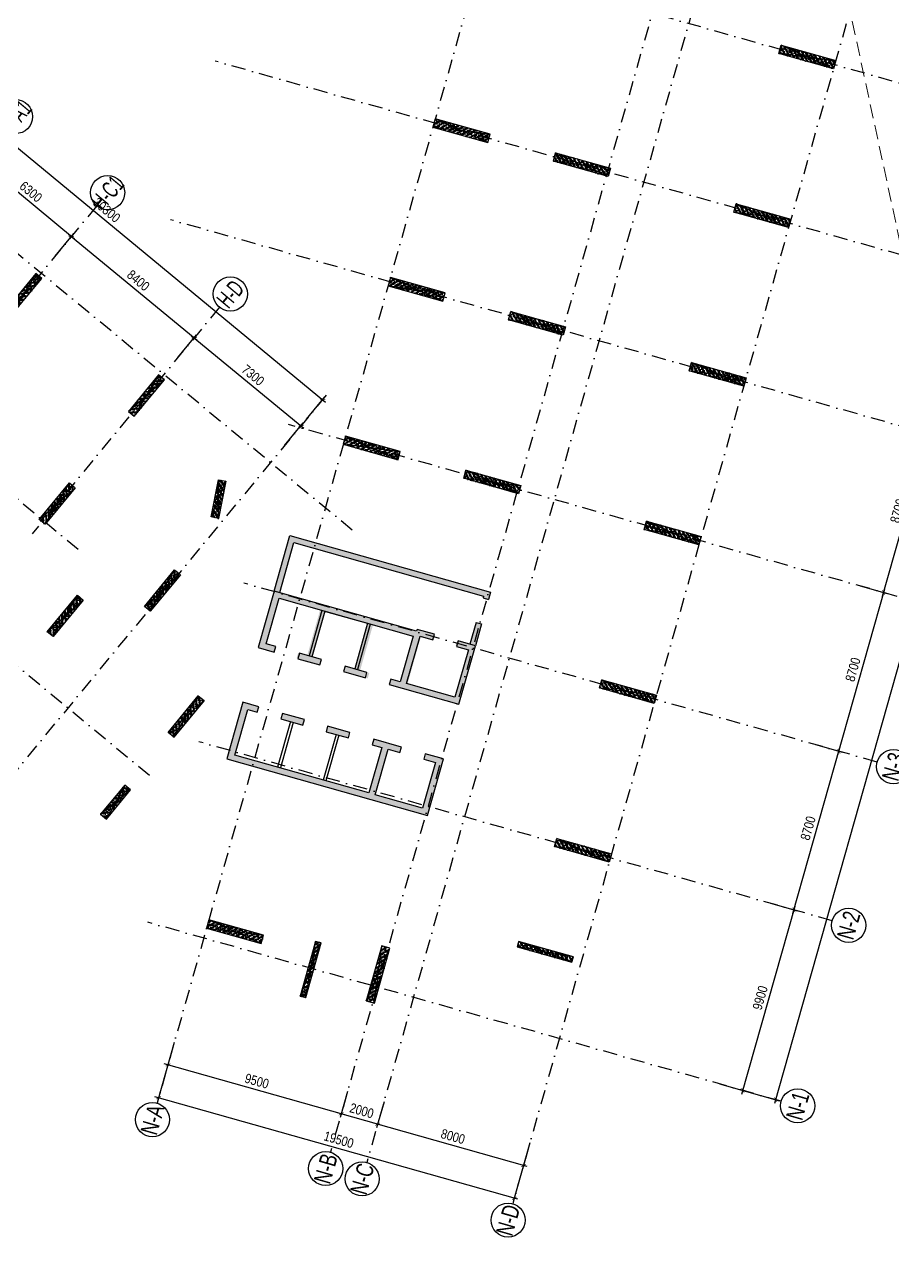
# Model space of a CAD drawing. Header units: millimetres. Extents: x -185400 to 12385, y -14070 to 168686.
# Drawn here: x -70721 to -24918, y 69602 to 134147 of the extents above; entities that cross this region are included whole.
import ezdxf
from ezdxf.enums import TextEntityAlignment as Align

# ---------------------------------------------------------------- set-up
doc = ezdxf.new("R2010")
doc.units = ezdxf.units.MM
doc.header["$LTSCALE"] = 300
doc.header["$MEASUREMENT"] = 0
doc.linetypes.add('DASHDOT', pattern=[1, 0.5, -0.25, 0, -0.25])
doc.linetypes.add('HIDDEN', pattern=[0.375, 0.25, -0.125])
for name, color, linetype in [('KC-Betong', 6, 'Continuous'), ('KT-Hatch', 251, 'Continuous'), ('KT-Kich thuoc', 9, 'Continuous'), ('KT-Luoi truc South Tower', 8, 'DASHDOT'), ('KT-Net cot vach', 6, 'Continuous'), ('KT-Thay', 7, 'Continuous'), ('ST_MBDV Cot vach 220805$0$AUDIT_I_220805193045-1', 50, 'Continuous')]:
    doc.layers.add(name, color=color, linetype=linetype)
doc.layers.add('KT-Chi gioi XD', color=7, linetype='HIDDEN', true_color=0x0066cc)
doc.styles.add('Arial Narrow', font='ARIALN.TTF')
doc.styles.add('ST_MBDV Cot vach 220805$0$HBA-Text', font='GOTHIC.TTF')
doc.dimstyles.new('ccu12-200', dxfattribs={"dimscale": 200, "dimtxt": 2.5, "dimasz": 1, "dimexe": 1, "dimexo": 2, "dimgap": 1, "dimtad": 1, "dimdec": 0, "dimdsep": 46, "dimtxsty": 'Arial Narrow', "dimblk": 'ARCHTICK', "dimcen": -1, "dimdle": 1, "dimclrd": 256, "dimclre": 256, "dimclrt": 3, "dimadec": 0, "dimazin": 2, "dimtfac": 0.1, "dimtdec": 0, "dimtmove": 0, "dimatfit": 1, "dimldrblk": 'ARCHTICK', "dimfxl": 1, "dimtvp": 0.833333, "dimtolj": 1, "dimtzin": 12, "dimarcsym": 0})

# ---------------------------------------------------------------- blocks, each defined once
blk = doc.blocks.new('_ARCHTICK')
at = {"color": 0, "linetype": 'ByBlock', "const_width": 0.15}
blk.add_lwpolyline([(-0.5, -0.5), (0.5, 0.5)], dxfattribs=at)
blk = doc.blocks.new('*D94')
at = {"layer": 'Defpoints', "color": 0, "transparency": 16777216}
for p in [(-24641, 112997, 0), (-23021, 112539), (-27007, 104625, 0)]:
    blk.add_point(p, dxfattribs=at)
at = {"layer": 'KT-Kich thuoc', "lineweight": -2, "transparency": 16777216}
for p, q in [((-25441, 103975), (-22967, 112732)), ((-24256, 112888), (-22829, 112485)), ((-26622, 104516), (-25194, 104113))]:
    blk.add_line(p, q, dxfattribs=at)
at = {"layer": 'KT-Kich thuoc', "lineweight": -2, "transparency": 16777216, "xscale": 200, "yscale": 200, "zscale": 200}
for p, rotation in [((-23021, 112539), 74.2212191827257), ((-25387, 104167), 254.2212191827257)]:
    blk.add_blockref('_ARCHTICK', p, dxfattribs=dict(at, rotation=rotation))
at = {"layer": 'KT-Kich thuoc', "color": 3, "transparency": 16777216, "insert": (-24642, 108477), "char_height": 500, "attachment_point": 5, "rotation": 74.22122, "style": 'Arial Narrow'}
blk.add_mtext('\\A1;8700', dxfattribs=at)
blk = doc.blocks.new('*D104')
at = {"layer": 'Defpoints', "color": 0, "transparency": 16777216}
for p in [(-29373, 96253, 0), (-27752, 95795), (-31738, 87881, 0)]:
    blk.add_point(p, dxfattribs=at)
at = {"layer": 'KT-Kich thuoc', "lineweight": -2, "transparency": 16777216}
for p, q in [((-30173, 87230), (-27698, 95988)), ((-28988, 96144), (-27560, 95741)), ((-31353, 87772), (-29926, 87369))]:
    blk.add_line(p, q, dxfattribs=at)
at = {"layer": 'KT-Kich thuoc', "lineweight": -2, "transparency": 16777216, "xscale": 200, "yscale": 200, "zscale": 200}
for p, rotation in [((-27752, 95795), 74.2212191827257), ((-30118, 87423), 254.2212191827257)]:
    blk.add_blockref('_ARCHTICK', p, dxfattribs=dict(at, rotation=rotation))
at = {"layer": 'KT-Kich thuoc', "color": 3, "transparency": 16777216, "insert": (-29373, 91733), "char_height": 500, "attachment_point": 5, "rotation": 74.22122, "style": 'Arial Narrow'}
blk.add_mtext('\\A1;8700', dxfattribs=at)
blk = doc.blocks.new('*D105')
at = {"layer": 'Defpoints', "color": 0, "transparency": 16777216}
for p in [(-31738, 87881, 0), (-30118, 87423), (-34430, 78354, 0)]:
    blk.add_point(p, dxfattribs=at)
at = {"layer": 'KT-Kich thuoc', "lineweight": -2, "transparency": 16777216}
for p, q in [((-32865, 77704), (-30064, 87615)), ((-31353, 87772), (-29926, 87369)), ((-34045, 78245), (-32618, 77842))]:
    blk.add_line(p, q, dxfattribs=at)
at = {"layer": 'KT-Kich thuoc', "lineweight": -2, "transparency": 16777216, "xscale": 200, "yscale": 200, "zscale": 200}
for p, rotation in [((-30118, 87423), 74.2212191827257), ((-32810, 77896), 254.2212191827257)]:
    blk.add_blockref('_ARCHTICK', p, dxfattribs=dict(at, rotation=rotation))
at = {"layer": 'KT-Kich thuoc', "color": 3, "transparency": 16777216, "insert": (-31902, 82783), "char_height": 500, "attachment_point": 5, "rotation": 74.22122, "style": 'Arial Narrow'}
blk.add_mtext('\\A1;9900', dxfattribs=at)
blk = doc.blocks.new('*D106')
at = {"layer": 'Defpoints', "color": 0, "transparency": 16777216}
for p in [(-14254, 149758, 0), (-10901, 148811), (-34430, 78354, 0)]:
    blk.add_point(p, dxfattribs=at)
at = {"layer": 'KT-Kich thuoc', "lineweight": -2, "transparency": 16777216}
for p, q in [((-13869, 149649), (-10709, 148756)), ((-31132, 77214), (-10847, 149003)), ((-34045, 78245), (-30886, 77352))]:
    blk.add_line(p, q, dxfattribs=at)
at = {"layer": 'KT-Kich thuoc', "lineweight": -2, "transparency": 16777216, "xscale": 200, "yscale": 200, "zscale": 200}
for p, rotation in [((-10901, 148811), 74.2212191827257), ((-31078, 77407), 254.2212191827257)]:
    blk.add_blockref('_ARCHTICK', p, dxfattribs=dict(at, rotation=rotation))
at = {"layer": 'KT-Kich thuoc', "color": 3, "transparency": 16777216, "insert": (-21428, 113232), "char_height": 500, "attachment_point": 5, "rotation": 74.22122, "style": 'Arial Narrow'}
blk.add_mtext('\\A1;74200', dxfattribs=at)
blk = doc.blocks.new('*D110')
at = {"layer": 'Defpoints', "color": 0, "transparency": 16777216}
for p in [(-62708, 80812, 0), (-63642, 77507), (-43943, 75510, 0)]:
    blk.add_point(p, dxfattribs=at)
at = {"layer": 'KT-Kich thuoc', "lineweight": -2, "transparency": 16777216}
for p, q in [((-62817, 80428), (-63697, 77314)), ((-44684, 72150), (-63835, 77561)), ((-44052, 75125), (-44931, 72012))]:
    blk.add_line(p, q, dxfattribs=at)
at = {"layer": 'KT-Kich thuoc', "lineweight": -2, "transparency": 16777216, "xscale": 200, "yscale": 200, "zscale": 200}
for p, rotation in [((-63642, 77507), 164.2212191784306), ((-44877, 72204), 344.2212191784306)]:
    blk.add_blockref('_ARCHTICK', p, dxfattribs=dict(at, rotation=rotation))
at = {"layer": 'KT-Kich thuoc', "color": 3, "transparency": 16777216, "insert": (-54136, 75293), "char_height": 500, "attachment_point": 5, "rotation": 344.22122, "style": 'Arial Narrow'}
blk.add_mtext('\\A1;19500', dxfattribs=at)
blk = doc.blocks.new('*D111')
at = {"layer": 'Defpoints', "color": 0, "transparency": 16777216}
for p in [(-51641, 77685, 0), (-52086, 76112), (-43943, 75510, 0)]:
    blk.add_point(p, dxfattribs=at)
at = {"layer": 'KT-Kich thuoc', "lineweight": -2, "transparency": 16777216}
for p, q in [((-51750, 77300), (-52140, 75919)), ((-44195, 73882), (-52279, 76166)), ((-44052, 75125), (-44442, 73744))]:
    blk.add_line(p, q, dxfattribs=at)
at = {"layer": 'KT-Kich thuoc', "lineweight": -2, "transparency": 16777216, "xscale": 200, "yscale": 200, "zscale": 200}
for p, rotation in [((-52086, 76112), 164.2212191784306), ((-44387, 73936), 344.2212191784306)]:
    blk.add_blockref('_ARCHTICK', p, dxfattribs=dict(at, rotation=rotation))
at = {"layer": 'KT-Kich thuoc', "color": 3, "transparency": 16777216, "insert": (-48113, 75462), "char_height": 500, "attachment_point": 5, "rotation": 344.22122, "style": 'Arial Narrow'}
blk.add_mtext('\\A1;8000', dxfattribs=at)
blk = doc.blocks.new('*D112')
at = {"layer": 'Defpoints', "color": 0, "transparency": 16777216}
for p in [(-62708, 80812, 0), (-63153, 79239), (-53566, 78229, 0)]:
    blk.add_point(p, dxfattribs=at)
at = {"layer": 'KT-Kich thuoc', "lineweight": -2, "transparency": 16777216}
for p, q in [((-62817, 80428), (-63207, 79046)), ((-53818, 76601), (-63345, 79293)), ((-53675, 77844), (-54065, 76463))]:
    blk.add_line(p, q, dxfattribs=at)
at = {"layer": 'KT-Kich thuoc', "lineweight": -2, "transparency": 16777216, "xscale": 200, "yscale": 200, "zscale": 200}
for p, rotation in [((-63153, 79239), 164.2212191784306), ((-54011, 76655), 344.2212191784306)]:
    blk.add_blockref('_ARCHTICK', p, dxfattribs=dict(at, rotation=rotation))
at = {"layer": 'KT-Kich thuoc', "color": 3, "transparency": 16777216, "insert": (-58458, 78385), "char_height": 500, "attachment_point": 5, "rotation": 344.22122, "style": 'Arial Narrow'}
blk.add_mtext('\\A1;9500', dxfattribs=at)
blk = doc.blocks.new('*D116')
at = {"layer": 'Defpoints', "color": 0, "transparency": 16777216}
for p in [(-53566, 78229, 0), (-51641, 77685, 0), (-54011, 76655)]:
    blk.add_point(p, dxfattribs=at)
at = {"layer": 'KT-Kich thuoc', "lineweight": -2, "transparency": 16777216}
for p, q in [((-53675, 77844), (-54065, 76463)), ((-51750, 77300), (-52140, 75919)), ((-51894, 76057), (-54203, 76710))]:
    blk.add_line(p, q, dxfattribs=at)
at = {"layer": 'KT-Kich thuoc', "lineweight": -2, "transparency": 16777216, "xscale": 200, "yscale": 200, "zscale": 200}
for p, rotation in [((-54011, 76655), 164.2212206128977), ((-52086, 76112), 344.2212206128978)]:
    blk.add_blockref('_ARCHTICK', p, dxfattribs=dict(at, rotation=rotation))
at = {"layer": 'KT-Kich thuoc', "color": 3, "transparency": 16777216, "insert": (-52925, 76822), "char_height": 500, "attachment_point": 5, "rotation": 344.22122, "style": 'Arial Narrow'}
blk.add_mtext('\\A1;2000', dxfattribs=at)
blk = doc.blocks.new('*D101')
at = {"layer": 'Defpoints', "color": 0, "transparency": 16777216}
for p in [(-74211, 125628, 0), (-68243, 122960), (-69353, 121616, 0)]:
    blk.add_point(p, dxfattribs=at)
at = {"layer": 'KT-Kich thuoc', "lineweight": -2, "transparency": 16777216}
for p, q in [((-73956, 125936), (-72973, 127126)), ((-73255, 127099), (-68089, 122833)), ((-69098, 121924), (-68116, 123114))]:
    blk.add_line(p, q, dxfattribs=at)
at = {"layer": 'KT-Kich thuoc', "lineweight": -2, "transparency": 16777216, "xscale": 200, "yscale": 200, "zscale": 200}
for p, rotation in [((-73101, 126972), 140.4488267455569), ((-68243, 122960), 320.4488267455569)]:
    blk.add_blockref('_ARCHTICK', p, dxfattribs=dict(at, rotation=rotation))
at = {"layer": 'KT-Kich thuoc', "color": 3, "transparency": 16777216, "insert": (-70382, 125317), "char_height": 500, "attachment_point": 5, "rotation": 320.44883, "style": 'Arial Narrow'}
blk.add_mtext('\\A1;6300', dxfattribs=at)
blk = doc.blocks.new('*D102')
at = {"layer": 'Defpoints', "color": 0, "transparency": 16777216}
for p in [(-69353, 121616, 0), (-61766, 117611), (-62876, 116267, 0)]:
    blk.add_point(p, dxfattribs=at)
at = {"layer": 'KT-Kich thuoc', "lineweight": -2, "transparency": 16777216}
for p, q in [((-69098, 121924), (-68116, 123114)), ((-68397, 123087), (-61612, 117484)), ((-62621, 116576), (-61639, 117765))]:
    blk.add_line(p, q, dxfattribs=at)
at = {"layer": 'KT-Kich thuoc', "lineweight": -2, "transparency": 16777216, "xscale": 200, "yscale": 200, "zscale": 200}
for p, rotation in [((-68243, 122960), 140.4488267455569), ((-61766, 117611), 320.4488267455569)]:
    blk.add_blockref('_ARCHTICK', p, dxfattribs=dict(at, rotation=rotation))
at = {"layer": 'KT-Kich thuoc', "color": 3, "transparency": 16777216, "insert": (-64715, 120637), "char_height": 500, "attachment_point": 5, "rotation": 320.44883, "style": 'Arial Narrow'}
blk.add_mtext('\\A1;8400', dxfattribs=at)
blk = doc.blocks.new('*D103')
at = {"layer": 'Defpoints', "color": 0, "transparency": 16777216}
for p in [(-62876, 116267), (-56138, 112962), (-57247, 111619, 0)]:
    blk.add_point(p, dxfattribs=at)
at = {"layer": 'KT-Kich thuoc', "lineweight": -2, "transparency": 16777216}
for p, q in [((-62621, 116576), (-61639, 117765)), ((-61921, 117738), (-55984, 112835)), ((-56993, 111927), (-56011, 113116))]:
    blk.add_line(p, q, dxfattribs=at)
at = {"layer": 'KT-Kich thuoc', "lineweight": -2, "transparency": 16777216, "xscale": 200, "yscale": 200, "zscale": 200}
for p, rotation in [((-61767, 117610), 140.4488267455569), ((-56138, 112962), 320.4488267455569)]:
    blk.add_blockref('_ARCHTICK', p, dxfattribs=dict(at, rotation=rotation))
at = {"layer": 'KT-Kich thuoc', "color": 3, "transparency": 16777216, "insert": (-58663, 115637), "char_height": 500, "attachment_point": 5, "rotation": 320.44883, "style": 'Arial Narrow'}
blk.add_mtext('\\A1;7300', dxfattribs=at)
blk = doc.blocks.new('ST_MBDV Cot vach 220805$0$GRID-SYM-flat-103')
at = {"layer": 'ST_MBDV Cot vach 220805$0$AUDIT_I_220805193045-1'}
blk.add_circle((0, 0, 0), 900, dxfattribs=at)
at = {"layer": 'ST_MBDV Cot vach 220805$0$AUDIT_I_220805193045-1', "style": 'ST_MBDV Cot vach 220805$0$HBA-Text'}
blk.add_attdef('GRID', text='', height=900, rotation=19.04714, dxfattribs=at).set_placement((0, 0, 0), align=Align.MIDDLE_CENTER)
blk = doc.blocks.new('*D124')
at = {"layer": 'Defpoints', "color": 0, "transparency": 16777216}
for p in [(-79464, 132301, 0), (-54992, 114350), (-56101, 113007)]:
    blk.add_point(p, dxfattribs=at)
at = {"layer": 'KT-Kich thuoc', "lineweight": -2, "transparency": 16777216}
for p, q in [((-79210, 132609), (-78228, 133798)), ((-78509, 133771), (-54838, 114223)), ((-55847, 113315), (-54865, 114504))]:
    blk.add_line(p, q, dxfattribs=at)
at = {"layer": 'KT-Kich thuoc', "lineweight": -2, "transparency": 16777216, "xscale": 200, "yscale": 200, "zscale": 200}
for p, rotation in [((-78355, 133644), 140.448826737223), ((-54992, 114350), 320.4488267372229)]:
    blk.add_blockref('_ARCHTICK', p, dxfattribs=dict(at, rotation=rotation))
at = {"layer": 'KT-Kich thuoc', "color": 3, "transparency": 16777216, "insert": (-66384, 124348), "char_height": 500, "attachment_point": 5, "rotation": 320.44883, "style": 'Arial Narrow'}
blk.add_mtext('\\A1;30300', dxfattribs=at)
blk = doc.blocks.new('*D126')
at = {"layer": 'Defpoints', "color": 0, "transparency": 16777216}
for p in [(-27007, 104625, 0), (-25387, 104167), (-29373, 96253, 0)]:
    blk.add_point(p, dxfattribs=at)
at = {"layer": 'KT-Kich thuoc', "lineweight": -2, "transparency": 16777216}
for p, q in [((-27807, 95603), (-25332, 104360)), ((-26622, 104516), (-25194, 104113)), ((-28988, 96144), (-27560, 95741))]:
    blk.add_line(p, q, dxfattribs=at)
at = {"layer": 'KT-Kich thuoc', "lineweight": -2, "transparency": 16777216, "xscale": 200, "yscale": 200, "zscale": 200}
for p, rotation in [((-25387, 104167), 74.2212191827257), ((-27752, 95795), 254.2212191827257)]:
    blk.add_blockref('_ARCHTICK', p, dxfattribs=dict(at, rotation=rotation))
at = {"layer": 'KT-Kich thuoc', "color": 3, "transparency": 16777216, "insert": (-27008, 100105), "char_height": 500, "attachment_point": 5, "rotation": 74.22122, "style": 'Arial Narrow'}
blk.add_mtext('\\A1;8700', dxfattribs=at)
blk = doc.blocks.new('*U83')
h = blk.add_hatch()
h.set_pattern_fill('VATLIEU04', color=250, scale=40, style=0, pattern_type=2)
h.set_pattern_definition([(50, (2050, 500), (286.904, -25.1), [30, -330]), (355, (2050, 500), (-55.5, 300.877), [24, -264]), (100.451, (2073.9, 497.9), (231.404, 275.776), [25.496, -280.457]), (46.184, (2050, 580), (426.896, -66.208), [45, -495]), (96.636, (2085.57, 574.5), (373.865, 389.65), [38.244, -420.685]), (351.184, (2050, 580), (373.865, 389.65), [36, -396]), (21, (2090, 560), (238.763, -161.048), [30, -330]), (326, (2090, 560), (97.326, 290.06), [24, -264]), (71.451, (2109.9, 546.58), (336.09, 129.012), [25.496, -280.457]), (37.5, (2050, 500), (4.864, 133.1575), [0, -260.8, 0, -268, 0, -265]), (7.5, (2050, 500), (105.228, 157.765), [0, -152.8, 0, -254.8, 0, -101]), (327.5, (1960.8, 500), (213.529, -9.022), [0, -100, 0, -312, 0, -414]), (317.5, (1920.8, 500), (233.274, 40.042), [0, -130, 0, -207.2, 0, -294]), (45, (2050, 500), (-120.208, 120.208), []), (45, (2050, 549), (-120.208, 120.208), [])])
h.paths.add_polyline_path([(-475, -475), (2525, -475), (2525, -25), (-475, -25)])
at = {"color": 6, "ltscale": 0.25}
blk.add_lwpolyline([(-475, -475), (2525, -475), (2525, -25), (-475, -25)], close=True, dxfattribs=at)
at = {"layer": 'Defpoints', "linetype": 'ByBlock', "ltscale": 30}
for p, q in [((2525, -475), (-475, -25)), ((-475, -475), (2525, -25))]:
    blk.add_line(p, q, dxfattribs=at)
blk = doc.blocks.new('*U84')
h = blk.add_hatch()
h.set_pattern_fill('VATLIEU04', color=250, scale=40, style=0, pattern_type=2)
h.set_pattern_definition([(50, (-650, 3050), (286.904, -25.101), [30, -330]), (355, (-650, 3050), (-55.5, 300.877), [24, -264]), (100.451, (-626.1, 3047.9), (231.404, 275.776), [25.496, -280.457]), (46.184, (-650, 3130), (426.896, -66.208), [45, -495]), (96.636, (-614.42, 3124.5), (373.865, 389.647), [38.244, -420.685]), (351.184, (-650, 3130), (373.865, 389.65), [36, -396]), (21, (-610, 3110), (238.763, -161.048), [30, -330]), (326, (-610, 3110), (97.326, 290.06), [24, -264]), (71.451, (-590.1, 3096.58), (336.09, 129.012), [25.496, -280.457]), (37.5, (-650, 3050), (4.864, 133.1575), [0, -260.8, 0, -268, 0, -265]), (7.5, (-650, 3050), (105.228, 157.7647), [0, -152.8, 0, -254.8, 0, -101]), (327.5, (-739.2, 3050), (213.529, -9.022), [0, -100, 0, -312, 0, -414]), (317.5, (-779.2, 3050), (233.274, 40.042), [0, -130, 0, -207.2, 0, -294]), (45, (-650, 3050), (-120.208, 120.208), []), (45, (-650, 3099), (-120.208, 120.208), [])])
h.paths.add_polyline_path([(-475, -475), (-175, -475), (-175, 2525), (-475, 2525)])
at = {"color": 6, "ltscale": 0.25}
blk.add_lwpolyline([(-475, -475), (-175, -475), (-175, 2525), (-475, 2525)], close=True, dxfattribs=at)
at = {"layer": 'Defpoints', "linetype": 'ByBlock', "ltscale": 30}
for p, q in [((-175, -475), (-475, 2525)), ((-475, -475), (-175, 2525))]:
    blk.add_line(p, q, dxfattribs=at)
blk = doc.blocks.new('*U85')
h = blk.add_hatch()
h.set_pattern_fill('VATLIEU04', color=250, scale=40, style=0, pattern_type=2)
h.set_pattern_definition([(50, (-500, 3050), (286.904, -25.101), [30, -330]), (355, (-500, 3050), (-55.5, 300.877), [24, -264]), (100.451, (-476.1, 3047.9), (231.404, 275.776), [25.496, -280.457]), (46.184, (-500, 3130), (426.896, -66.208), [45, -495]), (96.636, (-464.43, 3124.5), (373.865, 389.647), [38.244, -420.685]), (351.184, (-500, 3130), (373.865, 389.65), [36, -396]), (21, (-460, 3110), (238.763, -161.048), [30, -330]), (326, (-460, 3110), (97.326, 290.06), [24, -264]), (71.451, (-440.1, 3096.58), (336.09, 129.012), [25.496, -280.457]), (37.5, (-500, 3050), (4.864, 133.1575), [0, -260.8, 0, -268, 0, -265]), (7.5, (-500, 3050), (105.228, 157.7647), [0, -152.8, 0, -254.8, 0, -101]), (327.5, (-589.2, 3050), (213.529, -9.022), [0, -100, 0, -312, 0, -414]), (317.5, (-629.2, 3050), (233.274, 40.042), [0, -130, 0, -207.2, 0, -294]), (45, (-500, 3050), (-120.208, 120.208), []), (45, (-500, 3099), (-120.208, 120.208), [])])
h.paths.add_polyline_path([(-475, -475), (-25, -475), (-25, 2525), (-475, 2525)])
at = {"color": 6, "ltscale": 0.25}
blk.add_lwpolyline([(-475, -475), (-25, -475), (-25, 2525), (-475, 2525)], close=True, dxfattribs=at)
at = {"layer": 'Defpoints', "linetype": 'ByBlock', "ltscale": 30}
for p, q in [((-25, -475), (-475, 2525)), ((-475, -475), (-25, 2525))]:
    blk.add_line(p, q, dxfattribs=at)
blk = doc.blocks.new('*U16')
h = blk.add_hatch()
h.set_pattern_fill('VATLIEU04', color=250, scale=40, style=0, pattern_type=2)
h.set_pattern_definition([(50, (-550, 2550), (286.904, -25.1), [30, -330]), (355, (-550, 2550), (-55.5, 300.877), [24, -264]), (100.451, (-526.1, 2547.9), (231.404, 275.776), [25.496, -280.457]), (46.184, (-550, 2630), (426.896, -66.208), [45, -495]), (96.636, (-514.43, 2624.5), (373.865, 389.647), [38.244, -420.685]), (351.184, (-550, 2630), (373.865, 389.65), [36, -396]), (21, (-510, 2610), (238.763, -161.048), [30, -330]), (326, (-510, 2610), (97.326, 290.06), [24, -264]), (71.451, (-490.1, 2596.58), (336.09, 129.012), [25.496, -280.457]), (37.5, (-550, 2550), (4.864, 133.1575), [0, -260.8, 0, -268, 0, -265]), (7.5, (-550, 2550), (105.228, 157.765), [0, -152.8, 0, -254.8, 0, -101]), (327.5, (-639.2, 2550), (213.529, -9.022), [0, -100, 0, -312, 0, -414]), (317.5, (-679.2, 2550), (233.274, 40.042), [0, -130, 0, -207.2, 0, -294]), (45, (-550, 2550), (-120.208, 120.208), []), (45, (-550, 2599), (-120.208, 120.208), [])])
h.paths.add_polyline_path([(-475, -475), (-75, -475), (-75, 2025), (-475, 2025)])
at = {"color": 6, "ltscale": 0.25}
blk.add_lwpolyline([(-475, -475), (-75, -475), (-75, 2025), (-475, 2025)], close=True, dxfattribs=at)
at = {"layer": 'Defpoints', "linetype": 'ByBlock', "ltscale": 30}
for p, q in [((-75, -475), (-475, 2025)), ((-475, -475), (-75, 2025))]:
    blk.add_line(p, q, dxfattribs=at)
blk = doc.blocks.new('*U17')
h = blk.add_hatch()
h.set_pattern_fill('VATLIEU04', color=250, scale=40, style=0, pattern_type=2)
h.set_pattern_definition([(50, (-550, 2050), (286.904, -25.1), [30, -330]), (355, (-550, 2050), (-55.5, 300.877), [24, -264]), (100.451, (-526.1, 2047.9), (231.404, 275.776), [25.496, -280.457]), (46.184, (-550, 2130), (426.896, -66.208), [45, -495]), (96.636, (-514.43, 2124.5), (373.865, 389.65), [38.244, -420.685]), (351.184, (-550, 2130), (373.865, 389.65), [36, -396]), (21, (-510, 2110), (238.763, -161.048), [30, -330]), (326, (-510, 2110), (97.326, 290.06), [24, -264]), (71.451, (-490.1, 2096.58), (336.09, 129.012), [25.496, -280.457]), (37.5, (-550, 2050), (4.864, 133.1575), [0, -260.8, 0, -268, 0, -265]), (7.5, (-550, 2050), (105.228, 157.765), [0, -152.8, 0, -254.8, 0, -101]), (327.5, (-639.2, 2050), (213.529, -9.022), [0, -100, 0, -312, 0, -414]), (317.5, (-679.2, 2050), (233.274, 40.042), [0, -130, 0, -207.2, 0, -294]), (45, (-550, 2050), (-120.208, 120.208), []), (45, (-550, 2099), (-120.208, 120.208), [])])
h.paths.add_polyline_path([(-475, -475), (-75, -475), (-75, 1525), (-475, 1525)])
at = {"color": 6, "ltscale": 0.25}
blk.add_lwpolyline([(-475, -475), (-75, -475), (-75, 1525), (-475, 1525)], close=True, dxfattribs=at)
at = {"layer": 'Defpoints', "linetype": 'ByBlock', "ltscale": 30}
for p, q in [((-75, -475), (-475, 1525)), ((-475, -475), (-75, 1525))]:
    blk.add_line(p, q, dxfattribs=at)
blk = doc.blocks.new('Columns-NT1-High-flat-1')
at = {"layer": 'KC-Betong', "linetype": 'ByBlock', "rotation": 140.4488257820859}
for name, p in [('*U16', (42554, 29346)), ('*U16', (49031, 23998)), ('*U17', (47238, 2353))]:
    blk.add_blockref(name, p, dxfattribs=at)
at = {"layer": 'KC-Betong', "linetype": 'ByBlock', "xscale": -1}
for name, p, rotation in [('*U17', (52179, 17297), 348.7020686352819), ('*U16', (43332, 17097), 320.4488276923595), ('*U16', (48884, 12512), 320.4488276923595), ('*U16', (43755, 11170), 320.4488276923595), ('*U16', (50131, 5864), 320.4488276923595)]:
    blk.add_blockref(name, p, dxfattribs=dict(at, rotation=rotation))

msp = doc.modelspace()

# ---------------------------------------------------------------- hatches: boundary and pattern name
at = {"layer": 'KT-Hatch', "ltscale": 0.5}
h = msp.add_hatch(dxfattribs=at)
h.set_pattern_fill('1BETONG2-BOP', color=256, scale=50, angle=65, pattern_type=2)
h.set_pattern_definition([(115, (-1153009.97, 53022.2), (180, 311.769145), [37.5, -412.5]), (60, (-1153009.97, 53022.2), (-370.17822, 96.06936), [30, -330]), (165.4514, (-1152994.97, 53048.18), (-190.1779, 407.83865), [31.8701, -350.57106]), (111.1842, (-1153100.6, 53064.46), (300.52336, 448.64876), [56.25, -618.75]), (161.6356, (-1153075.56, 53101.85), (-243.92254, 629.38604), [47.80514, -525.8565]), (56.1842, (-1153100.6, 53064.46), (-243.92303, 629.38585), [45, -495]), (86, (-1153056.81, 53099.2), (308.58023, 185.41371), [37.5, -412.5]), (291, (-1153056.8, 53099.2), (307.62062, 227.2241), [30, -330]), (136.4514, (-1153031.1, 53114.66), (31.39076, 448.90379), [31.8701, -350.57106]), (132.5, (-1153009.97, 53022.2), (-166.343447, -8.450014), [0, -326, 0, -335, 0, -331.25]), (69.5, (-1153009.97, 53022.2), (-112.370602, 208.72085), [0, -191, 0, -318.5, 0, -126.25]), (32.5, (-1153057.1, 52921.14), (123.022383, 237.137665), [0, -125, 0, -390, 0, -517.5]), (22.5, (-1153078.23, 52875.83), (77.8696, 285.42618), [0, -162.5, 0, -259, 0, -367.5]), (20, (-1153009.97, 53022.2), (-72.67928, 199.68468), []), (20, (-1153065.48, 53048.08), (-72.67928, 199.68468), [])])
h.paths.add_polyline_path([(-57554, 104200.6), (-56711.1, 107183.8), (-46125.5, 104192.6), (-46234.3, 103807.7), (-46523, 103889.2), (-46495.8, 103985.5), (-56503.9, 106813.5), (-57265.3, 104119)])
h.paths.add_polyline_path([(-46601.4, 102508.5), (-46927.7, 101353.7), (-47216.4, 101435.3), (-46890.1, 102590.1)])
at = {"layer": 'KT-Hatch'}
h = msp.add_hatch(dxfattribs=at)
h.set_pattern_fill('BTCT', color=256, scale=40)
h.set_pattern_definition([(50, (0, 0), (286.90407, -25.10085), [30, -330]), (355, (0, 0), (-55.5005, 300.87685), [24, -264]), (100.4514, (23.9, -2.1), (231.40375, 275.7758), [25.4961, -280.45684]), (46.1842, (0, 80), (426.8964, -66.2076), [45, -495]), (96.6356, (35.57, 74.5), (373.8651, 389.6471), [38.2441, -420.6852]), (351.1842, (0, 80), (373.8648, 389.6474), [36, -396]), (21, (40, 60), (238.7628, -161.04756), [30, -330]), (326, (40, 60), (97.3261, 290.06), [24, -264]), (71.4514, (59.9, 46.58), (336.08905, 129.0122), [25.4961, -280.45684]), (37.5, (0, 0), (4.86394, 133.15754), [0, -260.8, 0, -268, 0, -265]), (7.5, (0, 0), (105.22781, 157.76468), [0, -152.8, 0, -254.8, 0, -101]), (327.5, (-89.2, 0), (213.52897, -9.02195), [0, -100, 0, -312, 0, -414]), (317.5, (-129.2, 0), (233.27447, 40.042), [0, -130, 0, -207.2, 0, -294]), (45, (0, 0), (-106.06602, 106.06602), []), (45, (70.71, 0), (-106.06602, 106.06602), [])])
h.paths.add_polyline_path([(-50555.1, 99365.2), (-49848.1, 101867.2), (-49174.5, 101676.9), (-49092.9, 101965.6), (-50007.1, 102223.9), (-50034.3, 102127.7), (-57540.4, 104248.7), (-58383.4, 101265.5), (-57541.3, 101027.6), (-57459.8, 101316.2), (-57965, 101459), (-57285.2, 103864.8), (-50212.1, 101866.2), (-50891.9, 99460.4), (-51397.2, 99603.1), (-51478.7, 99314.4), (-47797.9, 98274.3), (-46927.7, 101353.7), (-47841.9, 101612.1), (-47923.5, 101323.4), (-47298, 101146.6), (-48005, 98644.6)])
h.paths.add_polyline_path([(-48613.6, 95387.4), (-49576, 95659.3), (-49657.5, 95370.6), (-49032, 95193.8), (-49711.8, 92788.1), (-52213.9, 93495.1), (-51534.1, 95900.9), (-50908.6, 95724.1), (-50827, 96012.8), (-52294.5, 96427.5), (-52376.1, 96138.8), (-51870.9, 95996), (-52550.7, 93590.2), (-59623.7, 95588.9), (-58943.9, 97994.7), (-58438.7, 97851.9), (-58357.1, 98140.6), (-59199.2, 98378.5), (-60042.1, 95395.3), (-49456.6, 92404.2)])
h.paths.add_polyline_path([(-53802.9, 100282.9), (-53884.5, 99994.2), (-52729.7, 99667.9), (-52648.2, 99956.6)], flags=17)
h.paths.add_polyline_path([(-55054, 100636.4), (-56208.7, 100962.7), (-56290.3, 100674.1), (-55135.5, 100347.7)], flags=17)
h.paths.add_polyline_path([(-55951.3, 97460.8), (-57106.1, 97787.1), (-57187.7, 97498.4), (-56032.9, 97172.1)], flags=17)
h.paths.add_polyline_path([(-54724.4, 97114.1), (-54805.9, 96825.4), (-53627.1, 96492.3), (-53545.5, 96781)], flags=17)
at = {"layer": 'ST_MBDV Cot vach 220805$0$AUDIT_I_220805193045-1'}
h = msp.add_hatch(dxfattribs=at)
h.set_pattern_fill('ANSI31', color=256)
h.set_pattern_definition([(29.2212204, (-58392.95647, 101231.61018), (-0.0610228658, 0.1090926664), [])])
edge = h.paths.add_edge_path()
edge.add_line((-56711.1, 107183.8), (-58383.4, 101265.5))
edge.add_line((-58383.4, 101265.5), (-57613.5, 101048))
edge.add_line((-57613.5, 101048), (-57532, 101336.6))
edge.add_line((-57532, 101336.6), (-58013.1, 101472.6))
edge.add_line((-58013.1, 101472.6), (-57333.3, 103878.4))
edge.add_line((-57333.3, 103878.4), (-55120, 103253))
edge.add_line((-55120, 103253), (-55799.8, 100847.2))
edge.add_line((-55799.8, 100847.2), (-56280.9, 100983.1))
edge.add_line((-56280.9, 100983.1), (-56362.5, 100694.5))
edge.add_line((-56362.5, 100694.5), (-55111.5, 100340.9))
edge.add_line((-55111.5, 100340.9), (-55029.9, 100629.6))
edge.add_line((-55029.9, 100629.6), (-55511.1, 100765.6))
edge.add_line((-55511.1, 100765.6), (-54831.3, 103171.4))
edge.add_line((-54831.3, 103171.4), (-52617.9, 102546))
edge.add_line((-52617.9, 102546), (-53297.7, 100140.2))
edge.add_line((-53297.7, 100140.2), (-53778.9, 100276.1))
edge.add_line((-53778.9, 100276.1), (-53860.5, 99987.4))
edge.add_line((-53860.5, 99987.4), (-52609.5, 99633.9))
edge.add_line((-52609.5, 99633.9), (-52527.9, 99922.6))
edge.add_line((-52527.9, 99922.6), (-53009.1, 100058.6))
edge.add_line((-53009.1, 100058.6), (-52329.2, 102464.4))
edge.add_line((-52329.2, 102464.4), (-50115.9, 101839))
edge.add_line((-50115.9, 101839), (-50795.7, 99433.2))
edge.add_line((-50795.7, 99433.2), (-51276.9, 99569.1))
edge.add_line((-51276.9, 99569.1), (-51358.5, 99280.4))
edge.add_line((-51358.5, 99280.4), (-47797.9, 98274.3))
edge.add_line((-47797.9, 98274.3), (-46601.4, 102508.5))
edge.add_line((-46601.4, 102508.5), (-46890.1, 102590.1))
edge.add_line((-46890.1, 102590.1), (-47216.4, 101435.3))
edge.add_line((-47216.4, 101435.3), (-47890, 101625.7))
edge.add_line((-47890, 101625.7), (-47971.6, 101337))
edge.add_line((-47971.6, 101337), (-47298, 101146.6))
edge.add_line((-47298, 101146.6), (-48005, 98644.6))
edge.add_line((-48005, 98644.6), (-50507, 99351.6))
edge.add_line((-50507, 99351.6), (-49800, 101853.6))
edge.add_line((-49800, 101853.6), (-49126.4, 101663.3))
edge.add_line((-49126.4, 101663.3), (-49044.8, 101952))
edge.add_line((-49044.8, 101952), (-50007.1, 102223.9))
edge.add_line((-50007.1, 102223.9), (-50034.3, 102127.7))
edge.add_line((-50034.3, 102127.7), (-57251.7, 104167.1))
edge.add_line((-57251.7, 104167.1), (-56503.9, 106813.5))
edge.add_line((-56503.9, 106813.5), (-46495.8, 103985.5))
edge.add_line((-46495.8, 103985.5), (-46523, 103889.2))
edge.add_line((-46523, 103889.2), (-46234.3, 103807.7))
edge.add_line((-46234.3, 103807.7), (-46125.5, 104192.6))
edge.add_line((-46125.5, 104192.6), (-56711.1, 107183.8))

# ---------------------------------------------------------------- linework, layer by layer
at = {"layer": 'KC-Betong', "ltscale": 10, "elevation": 0}
for points in [[(-50212.1, 101866.2), (-50891.9, 99460.4), (-51397.2, 99603.1), (-51478.7, 99314.4), (-47797.9, 98274.3), (-46927.7, 101353.7), (-47841.9, 101612.1), (-47923.5, 101323.4), (-47298, 101146.6), (-48005, 98644.6), (-50555.1, 99365.2), (-49848.1, 101867.2), (-49174.5, 101676.9), (-49092.9, 101965.6), (-50007.1, 102223.9), (-50034.3, 102127.7), (-57540.4, 104248.7), (-58383.4, 101265.5), (-57541.3, 101027.6), (-57459.8, 101316.2), (-57965, 101459), (-57285.2, 103864.8)], [(-56290.3, 100674.1), (-55135.5, 100347.7), (-55054, 100636.4), (-56208.7, 100962.7)], [(-52729.7, 99667.9), (-52648.2, 99956.6), (-53802.9, 100282.9), (-53884.5, 99994.2)], [(-57187.7, 97498.4), (-56032.9, 97172.1), (-55951.3, 97460.8), (-57106.1, 97787.1)], [(-53627.1, 96492.3), (-53545.5, 96781), (-54724.4, 97114.1), (-54805.9, 96825.4)]]:
    msp.add_lwpolyline(points, close=True, dxfattribs=at)
for points in [[(-55120, 103253), (-55120, 103253)], [(-54831.3, 103171.4), (-52617.9, 102546)], [(-52550.7, 93590.2), (-59623.7, 95588.9), (-58943.9, 97994.7), (-58438.7, 97851.9), (-58357.1, 98140.6), (-59199.2, 98378.5), (-60042.1, 95395.3), (-49456.6, 92404.2), (-48613.6, 95387.4), (-49576, 95659.3), (-49657.5, 95370.6), (-49032, 95193.8), (-49711.8, 92788.1), (-52213.9, 93495.1)], [(-52213.9, 93495.1), (-51534.1, 95900.9), (-50908.6, 95724.1), (-50827, 96012.8), (-52294.5, 96427.5), (-52376.1, 96138.8), (-51870.9, 95996), (-52550.7, 93590.2)], [(-57458.5, 94977), (-57458.5, 94977)]]:
    msp.add_lwpolyline(points, dxfattribs=at)
at = {"layer": 'KT-Chi gioi XD', "lineweight": 13, "ltscale": 10, "elevation": 0, "flags": 128}
msp.add_lwpolyline([(-29078.1, 143772.1), (-33774.2, 161645), (-36124.3, 162456.9), (-45058.2, 155685.5), (-68562, 137753.5), (-92229.5, 120645.5, 0.684877), (-61797, 6849.6), (-41426.4, 4693.7), (-2997.3, 5908.3), (-146.9, 9554.9)], format="xyb", close=True, dxfattribs=at)
at = {"layer": 'KT-Kich thuoc'}
msp.add_line((-54831.3, 103171.4, 0), (-52569.8, 102532.4, 0), dxfattribs=at)
at = {"layer": 'KT-Luoi truc South Tower', "ltscale": 5}
for p, q in [((-38376.6, 166919.4), (-63723.7, 77217.8)), ((-29234.6, 164336.2), (-54581.7, 74634.5)), ((-27310, 163792.3), (-52657.1, 74090.7)), ((-19611.4, 161616.9), (-44958.5, 71915.3)), ((-16268.7, 128712.7), (-58287.6, 140586.1)), ((-85240.1, 133752.7), (-53191, 107285.4)), ((-18634.4, 120340.6), (-60653.3, 132213.9)), ((-91607.7, 126042.2), (-67870, 106438.6)), ((-66907, 124577.9), (-76788, 112613.1)), ((-21000.2, 111968.4), (-63019, 123841.7)), ((-95937.8, 120799), (-63888.7, 94331.6)), ((-60430.1, 119229.1), (-70311.1, 107264.3)), ((-54801.4, 114580.7), (-76348, 88490.1)), ((-23227.9, 103557.2), (-56782.4, 113038.8)), ((-25731.6, 95224.1, 0), (-59148.1, 104666.6, 0)), ((-28097.4, 86851.9), (-61513.9, 96294.4)), ((-30789.4, 77324.9), (-64205.9, 86767.5))]:
    msp.add_line(p, q, dxfattribs=at)
at = {"layer": 'KT-Net cot vach'}
for p, q in [((-46523, 103889.2, 0), (-46234.3, 103807.7, 0)), ((-46890.1, 102590.1, 0), (-46601.4, 102508.5, 0))]:
    msp.add_line(p, q, dxfattribs=at)
at = {"layer": 'KT-Net cot vach', "elevation": 0}
for points in [[(-57540.4, 104248.7), (-56711.1, 107183.8), (-46125.5, 104192.6), (-46234.3, 103807.7)], [(-57251.7, 104167.1), (-56503.9, 106813.5), (-46495.8, 103985.5), (-46523, 103889.2)], [(-46890.1, 102590.1), (-47216.4, 101435.3)], [(-46601.4, 102508.5), (-46927.7, 101353.7)]]:
    msp.add_lwpolyline(points, dxfattribs=at)
at = {"layer": 'KT-Thay', "elevation": 0}
for points in [[(-55023.7, 103225.8), (-55703.5, 100820)], [(-54879.4, 103185), (-55559.2, 100779.2)], [(-52617.9, 102546), (-53297.7, 100140.2)], [(-52473.6, 102505.2), (-53153.4, 100099.4)], [(-56682.5, 97355.6), (-57362.3, 94949.8)], [(-56538.1, 97314.9), (-57217.9, 94909.1)], [(-54276.7, 96675.8), (-54956.5, 94270)], [(-54132.3, 96635), (-54812.1, 94229.2)]]:
    msp.add_lwpolyline(points, dxfattribs=at)

# ---------------------------------------------------------------- block references
at = {"layer": 'KC-Betong', "linetype": 'ByBlock', "xscale": -1, "rotation": 344.2212276365515}
for p in [(-28363.6, 132390.2), (-40256.3, 126710.1), (-30729.4, 124018.1), (-42622.1, 118337.9), (-33095.1, 115645.9), (-44987.8, 109965.8), (-35460.9, 107273.7), (-37826.6, 98901.5), (-40192.3, 90529.4)]:
    msp.add_blockref('*U83', p, dxfattribs=at)
at = {"layer": 'KC-Betong', "linetype": 'ByBlock'}
for name, p, rotation in [('*U83', (-48580.4, 129062.2), 344.2212131831742), ('*U83', (-50946.1, 120690.1), 344.2212131831742), ('*U83', (-53311.9, 112317.9), 344.2212131831742), ('*U83', (-60524.6, 86792.4), 344.22121318315), ('*U84', (-55585.7, 83199), 344.22121318315), ('*U85', (-52100.1, 82957), 344.22121318315), ('*U84', (-42169.4, 85242.8), 74.22121318315003)]:
    msp.add_blockref(name, p, dxfattribs=dict(at, rotation=rotation))
at = {"layer": 'KC-Betong', "ltscale": 0.5}
msp.add_blockref('Columns-NT1-High-flat-1', (-113032.1, 91339.6), dxfattribs=at)
at = {"layer": 'KT-Kich thuoc'}
ref = msp.add_blockref('ST_MBDV Cot vach 220805$0$GRID-SYM-flat-103', (-71191.6, 129283.5, 0), dxfattribs=at)
ref.add_attrib('GRID', 'H-A1', dxfattribs={"layer": 'ST_MBDV Cot vach 220805$0$AUDIT_I_220805193045-1', "height": 900, "rotation": 50, "style": 'ST_MBDV Cot vach 220805$0$HBA-Text', "width": 0.65}).set_placement((-71191.6, 129283.5, 0), align=Align.MIDDLE_CENTER)
ref = msp.add_blockref('ST_MBDV Cot vach 220805$0$GRID-SYM-flat-103', (-66333.9, 125271.9, 0), dxfattribs=at)
ref.add_attrib('GRID', 'H-C1', dxfattribs={"layer": 'ST_MBDV Cot vach 220805$0$AUDIT_I_220805193045-1', "height": 900, "rotation": 50, "style": 'ST_MBDV Cot vach 220805$0$HBA-Text', "width": 0.65}).set_placement((-66333.9, 125271.9, 0), align=Align.MIDDLE_CENTER)
ref = msp.add_blockref('ST_MBDV Cot vach 220805$0$GRID-SYM-flat-103', (-59857, 119923, 0), dxfattribs=at)
ref.add_attrib('GRID', 'H-D', dxfattribs={"layer": 'ST_MBDV Cot vach 220805$0$AUDIT_I_220805193045-1', "height": 900, "rotation": 50, "style": 'ST_MBDV Cot vach 220805$0$HBA-Text', "width": 0.65}).set_placement((-59857, 119923, 0), align=Align.MIDDLE_CENTER)
ref = msp.add_blockref('ST_MBDV Cot vach 220805$0$GRID-SYM-flat-103', (-24865.5, 94979.3, 0), dxfattribs=at)
ref.add_attrib('GRID', 'N-3', dxfattribs={"layer": 'ST_MBDV Cot vach 220805$0$AUDIT_I_220805193045-1', "height": 900, "rotation": 74, "style": 'ST_MBDV Cot vach 220805$0$HBA-Text', "width": 0.75}).set_placement((-24865.5, 94979.3, 0), align=Align.MIDDLE_CENTER)
ref = msp.add_blockref('ST_MBDV Cot vach 220805$0$GRID-SYM-flat-103', (-27231.3, 86607.1, 0), dxfattribs=at)
ref.add_attrib('GRID', 'N-2', dxfattribs={"layer": 'ST_MBDV Cot vach 220805$0$AUDIT_I_220805193045-1', "height": 900, "rotation": 74, "style": 'ST_MBDV Cot vach 220805$0$HBA-Text', "width": 0.75}).set_placement((-27231.3, 86607.1, 0), align=Align.MIDDLE_CENTER)
ref = msp.add_blockref('ST_MBDV Cot vach 220805$0$GRID-SYM-flat-103', (-29923.3, 77080.4, 0), dxfattribs=at)
ref.add_attrib('GRID', 'N-1', dxfattribs={"layer": 'ST_MBDV Cot vach 220805$0$AUDIT_I_220805193045-1', "height": 900, "rotation": 74, "style": 'ST_MBDV Cot vach 220805$0$HBA-Text', "width": 0.75}).set_placement((-29923.3, 77080.4, 0), align=Align.MIDDLE_CENTER)
ref = msp.add_blockref('ST_MBDV Cot vach 220805$0$GRID-SYM-flat-103', (-63968.5, 76351.7, 0), dxfattribs=at)
ref.add_attrib('GRID', 'N-A', dxfattribs={"layer": 'ST_MBDV Cot vach 220805$0$AUDIT_I_220805193045-1', "height": 900, "rotation": 74, "style": 'ST_MBDV Cot vach 220805$0$HBA-Text', "width": 0.75}).set_placement((-63968.5, 76351.7, 0), align=Align.MIDDLE_CENTER)
ref = msp.add_blockref('ST_MBDV Cot vach 220805$0$GRID-SYM-flat-103', (-54826.5, 73768.4, 0), dxfattribs=at)
ref.add_attrib('GRID', 'N-B', dxfattribs={"layer": 'ST_MBDV Cot vach 220805$0$AUDIT_I_220805193045-1', "height": 900, "rotation": 74, "style": 'ST_MBDV Cot vach 220805$0$HBA-Text', "width": 0.75}).set_placement((-54826.5, 73768.4, 0), align=Align.MIDDLE_CENTER)
ref = msp.add_blockref('ST_MBDV Cot vach 220805$0$GRID-SYM-flat-103', (-52901.8, 73224.6, 0), dxfattribs=at)
ref.add_attrib('GRID', 'N-C', dxfattribs={"layer": 'ST_MBDV Cot vach 220805$0$AUDIT_I_220805193045-1', "height": 900, "rotation": 74, "style": 'ST_MBDV Cot vach 220805$0$HBA-Text', "width": 0.75}).set_placement((-52901.8, 73224.6, 0), align=Align.MIDDLE_CENTER)
ref = msp.add_blockref('ST_MBDV Cot vach 220805$0$GRID-SYM-flat-103', (-45203.3, 71049.2, 0), dxfattribs=at)
ref.add_attrib('GRID', 'N-D', dxfattribs={"layer": 'ST_MBDV Cot vach 220805$0$AUDIT_I_220805193045-1', "height": 900, "rotation": 74, "style": 'ST_MBDV Cot vach 220805$0$HBA-Text', "width": 0.75}).set_placement((-45203.3, 71049.2, 0), align=Align.MIDDLE_CENTER)

# ---------------------------------------------------------------- dimensions: what is measured, and where the dimension line sits
for base, p1, p2, angle, picture, middle in [((-10901.4, 148810.6), (-34430.3, 78353.9, 0), (-14253.6, 149757.8, 0), 74.221219, '*D106', (-21427.8, 113232.4)), ((-68243.2, 122959.9), (-74210.6, 125627.7, 0), (-69353, 121616.1, 0), 140.448827, '*D101', (-70382.1, 125316.8)), ((-61766.3, 117611.1), (-69353, 121616.1, 0), (-62876.1, 116267.2, 0), 140.448827, '*D102', (-64714.8, 120636.6)), ((-56138.1, 112962.1), (-62876.1, 116267.2), (-57247.4, 111618.8, 0), 140.448827, '*D103', (-58662.5, 115637.3)), ((-23021.1, 112539.4), (-27006.8, 104625, 0), (-24641.1, 112997.2, 0), 74.221219, '*D94', (-24642.1, 108477.2)), ((-25386.7, 104167.2, 0), (-29372.5, 96252.9, 0), (-27006.8, 104625, 0), 74.221219, '*D126', (-27007.7, 100105, 0)), ((-27752.4, 95795.1), (-31738.3, 87880.7, 0), (-29372.5, 96252.9, 0), 74.221219, '*D104', (-29373.4, 91732.8)), ((-30118.2, 87422.9), (-34430.3, 78353.9, 0), (-31738.3, 87880.7, 0), 74.221219, '*D105', (-31902.4, 82783.3)), ((-63642.2, 77506.5), (-43942.8, 75510, 0), (-62708, 80812.5, 0), 164.221219, '*D110', (-54135.8, 75293.4)), ((-63152.7, 79238.7), (-53566, 78229.2, 0), (-62708, 80812.5, 0), 164.221219, '*D112', (-58457.9, 78385.2)), ((-52086, 76111.6), (-43942.8, 75510, 0), (-51641.3, 77685.4, 0), 164.221219, '*D111', (-48113, 75462))]:
    dim = msp.add_linear_dim(base=base, p1=p1, p2=p2, angle=angle, dimstyle='ccu12-200', dxfattribs=at)
    dim.commit()
    dim.dimension.update_dxf_attribs({"geometry": picture, "text_midpoint": middle})
for p1, p2, distance, picture, middle in [((-79464.2, 132300.8, 0), (-56101.2, 113006.7), 1742.1, '*D124', (-66383.5, 124348)), ((-51641.3, 77685.4, 0), (-53566, 78229.2, 0), 1635.4, '*D116', (-52924.6, 76821.6))]:
    dim = msp.add_aligned_dim(p1=p1, p2=p2, distance=distance, dimstyle='ccu12-200', dxfattribs=at)
    dim.commit()
    dim.dimension.update_dxf_attribs({"geometry": picture, "text_midpoint": middle})

doc.saveas('drawing.dxf')
